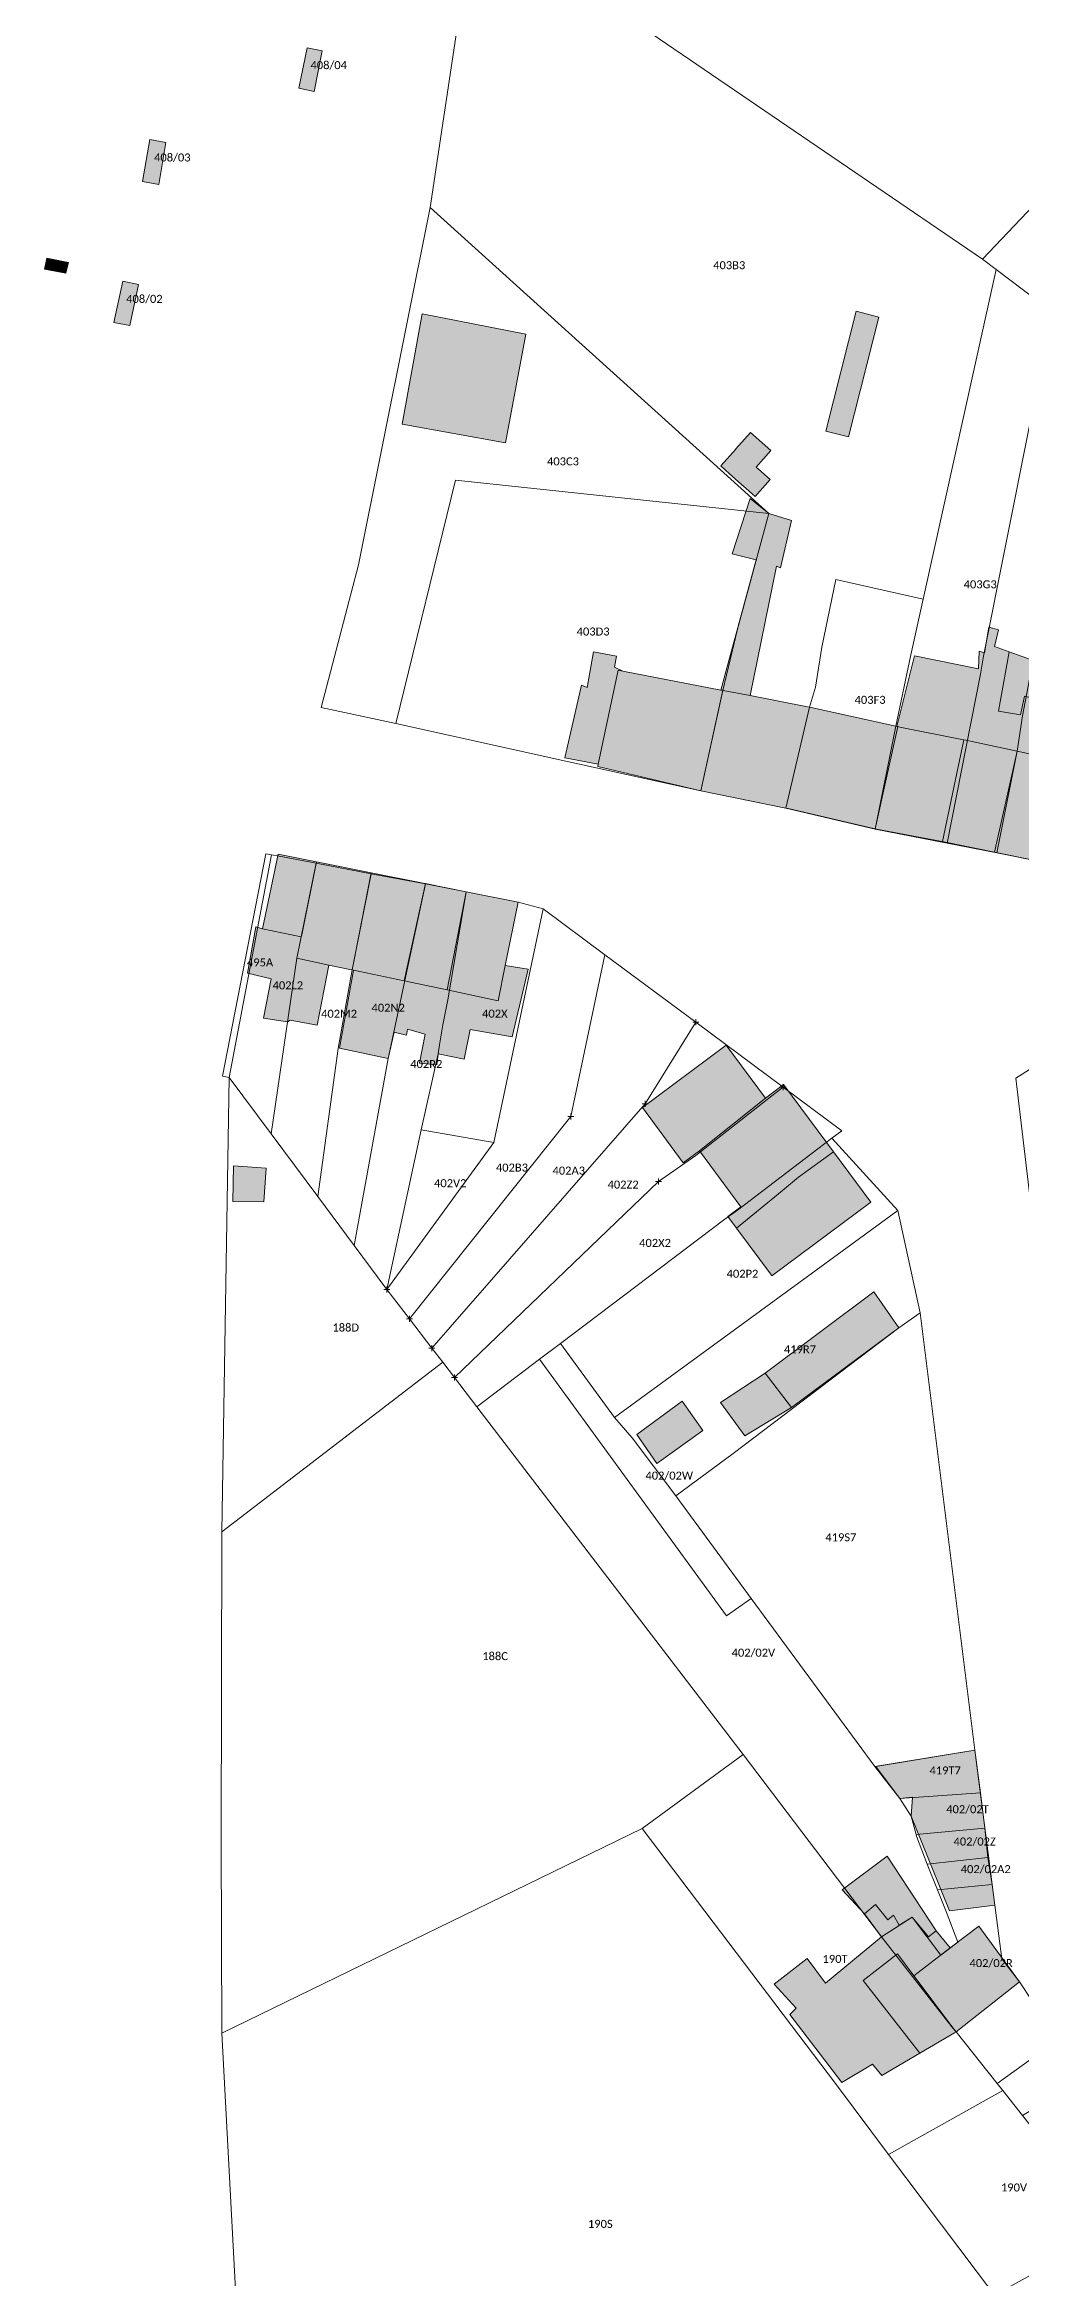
# Model space of a CAD drawing. Header units: metres. Extents: x 113120 to 240396, y 120329 to 242116.
# Drawn here: x 120318.4 to 120415.9, y 121474.9 to 121698.1 of the extents above; entities that cross this region are included whole.
import ezdxf

# ---------------------------------------------------------------- set-up
doc = ezdxf.new("R2010")
doc.units = ezdxf.units.M
doc.header["$LTSCALE"] = 3
doc.header["$PDMODE"] = 2
doc.header["$PDSIZE"] = 0.3
for name, color, linetype, lineweight in [('Bpn_CaPa', 78, 'Continuous', 0), ('Bpn_ReBu', 4, 'Continuous', 0), ('Bpt_CaNu', 7, 'Continuous', 0), ('Bpt_PrSt', 7, 'Continuous', 0), ('Hachure bâtiment', 11, 'Continuous', 0)]:
    doc.layers.add(name, color=color, linetype=linetype, lineweight=lineweight)
doc.styles.add('Legend', font='')
doc.styles.get('Legend').set_extended_font_data('Calibri')

msp = doc.modelspace()

# ---------------------------------------------------------------- hatches: boundary and pattern name
at = {"layer": 'Hachure bâtiment'}
h = msp.add_hatch(color=256, dxfattribs=at)
h.dxf.hatch_style = 1
h.paths.add_polyline_path([(120346.15, 121697.43), (120345.34, 121693.37), (120343.82, 121693.7), (120344.65, 121697.75)])
h = msp.add_hatch(color=256, dxfattribs=at)
h.dxf.hatch_style = 1
h.paths.add_polyline_path([(120330.54, 121688.28), (120329.82, 121684.08), (120328.19, 121684.37), (120328.92, 121688.57)])
h = msp.add_hatch(color=256, dxfattribs=at)
h.dxf.hatch_style = 1
h.paths.add_polyline_path([(120320.79, 121676.28), (120320.55, 121675.2), (120318.42, 121675.63), (120318.65, 121676.72)])
h = msp.add_hatch(color=256, dxfattribs=at)
h.dxf.hatch_style = 1
h.paths.add_polyline_path([(120327.79, 121674.08), (120326.94, 121669.97), (120325.35, 121670.28), (120326.24, 121674.4)])
h = msp.add_hatch(color=256, dxfattribs=at)
h.dxf.hatch_style = 1
h.paths.add_polyline_path([(120401.79, 121670.8), (120398.75, 121658.85), (120396.49, 121659.43), (120399.54, 121671.43)])
h = msp.add_hatch(color=256, dxfattribs=at)
h.dxf.hatch_style = 1
h.paths.add_polyline_path([(120366.5, 121669.12), (120364.47, 121658.25), (120354.14, 121660.12), (120356.15, 121671.15)])
h = msp.add_hatch(color=256, dxfattribs=at)
h.dxf.hatch_style = 1
h.paths.add_polyline_path([(120389.78, 121655.61), (120390.94, 121654.58), (120389.44, 121652.88), (120388.53, 121653.69), (120388.04, 121654.13), (120386.87, 121655.16), (120386, 121655.94), (120387.49, 121657.63), (120387.51, 121657.64), (120388.97, 121659.3), (120391.01, 121657.49), (120389.53, 121655.82), (120389.78, 121655.61)])
h = msp.add_hatch(color=256, dxfattribs=at)
h.dxf.hatch_style = 1
h.paths.add_polyline_path([(120447.7, 121651.83), (120445.59, 121641.97), (120443.7, 121632.92), (120438.55, 121634.08), (120438.1, 121631.68), (120436.19, 121632.03), (120435.34, 121627), (120439.7, 121626.05), (120439.39, 121624.92), (120440.45, 121624.65), (120440.67, 121625.88), (120444.45, 121625), (120444.07, 121623), (120445.87, 121622.37), (120445.47, 121620.32), (120447.65, 121619.95), (120449.05, 121626.05), (120451.1, 121625.52), (120449.7, 121619.48), (120449.5, 121619.52), (120449.19, 121616.97), (120455.42, 121615.63), (120454.25, 121609.05), (120443.03, 121611.57), (120445.05, 121620.48), (120441.3, 121621.35), (120434.42, 121622.54), (120434.27, 121622.56), (120434.05, 121622.61), (120429.22, 121623.57), (120429.42, 121624.6), (120424.9, 121625.5), (120420.57, 121626.36), (120420.39, 121626.39), (120420.17, 121626.44), (120415.62, 121627.42), (120410.48, 121628.52), (120410.3, 121628.56), (120410.08, 121628.6), (120403.9, 121629.84), (120403.68, 121629.89), (120403.59, 121629.91), (120405.35, 121636.95), (120411.74, 121635.65), (120411.82, 121637.43), (120412.34, 121637.25), (120412.79, 121639.83), (120413.74, 121639.57), (120413.35, 121637.88), (120414.82, 121637.37), (120413.74, 121631.43), (120415.94, 121631.05), (120416.35, 121632.91), (120418.75, 121632.37), (120419.19, 121635.03), (120421.8, 121634.41), (120420.87, 121629.63), (120423.5, 121629.12), (120423.62, 121629.75), (120423.3, 121630.52), (120424.07, 121634.03), (120424.34, 121635.08), (120424.65, 121635.08), (120425.34, 121638.52), (120427.15, 121638.03), (120426.87, 121636.05), (120431.37, 121635.25), (120432.75, 121635), (120432.59, 121634.12), (120436.45, 121633.28), (120436.95, 121633.2), (120437.02, 121633.83), (120436.14, 121633.97), (120437.19, 121638.72), (120437.47, 121638.65), (120437.99, 121641.03), (120439.87, 121640.65), (120442.99, 121654.97)])
h = msp.add_hatch(color=256, dxfattribs=at)
h.dxf.hatch_style = 1
h.paths.add_polyline_path([(120390.79, 121651.2), (120393.07, 121650.48), (120391.95, 121645.77), (120391.55, 121645.92), (120388.93, 121632.98), (120386.41, 121633.46), (120386.19, 121633.51), (120386, 121633.54), (120389.55, 121646.55), (120387.15, 121647.15), (120388.95, 121652.68)])
h = msp.add_hatch(color=256, dxfattribs=at)
h.dxf.hatch_style = 1
h.paths.add_polyline_path([(120375.59, 121636.92), (120375.39, 121635.83), (120376.22, 121635.42), (120375.74, 121635.52), (120373.75, 121626.12), (120370.42, 121626.77), (120372.07, 121634.03), (120372.65, 121633.8), (120373.27, 121637.35)])
h = msp.add_hatch(color=256, dxfattribs=at)
h.dxf.hatch_style = 1
h.paths.add_polyline_path([(120417.23, 121635.61), (120419.19, 121635.03), (120418.75, 121632.37), (120416.35, 121632.91), (120415.94, 121631.05), (120413.74, 121631.43), (120414.82, 121637.37), (120417.42, 121636.43)], flags=17)
h = msp.add_hatch(color=256, dxfattribs=at)
h.dxf.hatch_style = 1
h.paths.add_polyline_path([(120376.22, 121635.42), (120386, 121633.54), (120386.19, 121633.51), (120384.02, 121623.45), (120373.7, 121625.88), (120373.75, 121626.12), (120375.74, 121635.52)])
h = msp.add_hatch(color=256, dxfattribs=at)
h.dxf.hatch_style = 1
h.paths.add_polyline_path([(120386.41, 121633.46), (120388.93, 121632.98), (120394.66, 121631.87), (120394.88, 121631.83), (120392.5, 121621.73), (120392.34, 121621.77), (120384.02, 121623.45), (120386.19, 121633.51)])
h = msp.add_hatch(color=256, dxfattribs=at)
h.dxf.hatch_style = 1
h.paths.add_polyline_path([(120395.03, 121631.8), (120403.5, 121629.93), (120403.59, 121629.91), (120403.68, 121629.89), (120401.42, 121619.66), (120401.25, 121619.7), (120392.72, 121621.68), (120392.5, 121621.73), (120394.88, 121631.83)])
h = msp.add_hatch(color=256, dxfattribs=at)
h.dxf.hatch_style = 1
h.paths.add_polyline_path([(120403.9, 121629.84), (120410.08, 121628.6), (120410.3, 121628.56), (120408.15, 121618.4), (120407.93, 121618.44), (120401.57, 121619.63), (120401.42, 121619.66), (120403.68, 121629.89)])
h = msp.add_hatch(color=256, dxfattribs=at)
h.dxf.hatch_style = 1
h.paths.add_polyline_path([(120410.48, 121628.52), (120415.62, 121627.42), (120413.34, 121617.33), (120408.3, 121618.37), (120408.15, 121618.4), (120410.3, 121628.56)], flags=17)
h = msp.add_hatch(color=256, dxfattribs=at)
h.dxf.hatch_style = 1
h.paths.add_polyline_path([(120420.17, 121626.44), (120420.39, 121626.39), (120418.39, 121616.29), (120413.34, 121617.33), (120415.62, 121627.42)], flags=17)
h = msp.add_hatch(color=256, dxfattribs=at)
h.dxf.hatch_style = 1
h.paths.add_polyline_path([(120345.58, 121616.36), (120344.11, 121609.07), (120344.07, 121608.88), (120340.2, 121609.67), (120341.75, 121617.12)])
h = msp.add_hatch(color=256, dxfattribs=at)
h.dxf.hatch_style = 1
h.paths.add_polyline_path([(120351.07, 121615.27), (120349.14, 121605.56), (120348.92, 121605.6), (120346.82, 121606.04), (120343.62, 121606.72), (120344.04, 121608.71), (120344.07, 121608.88), (120344.11, 121609.07), (120345.58, 121616.36)])
h = msp.add_hatch(color=256, dxfattribs=at)
h.dxf.hatch_style = 1
h.paths.add_polyline_path([(120356.26, 121614.24), (120356.48, 121614.19), (120354.35, 121604.46), (120349.29, 121605.52), (120349.14, 121605.56), (120351.07, 121615.27)])
h = msp.add_hatch(color=256, dxfattribs=at)
h.dxf.hatch_style = 1
h.paths.add_polyline_path([(120356.63, 121614.16), (120360.54, 121613.37), (120358.64, 121603.56), (120354.35, 121604.46), (120356.48, 121614.19)])
h = msp.add_hatch(color=256, dxfattribs=at)
h.dxf.hatch_style = 1
h.paths.add_polyline_path([(120365.74, 121612.32), (120364.45, 121606), (120363.74, 121602.48), (120358.64, 121603.56), (120360.54, 121613.37)])
h = msp.add_hatch(color=256, dxfattribs=at)
h.dxf.hatch_style = 1
h.paths.add_polyline_path([(120340.2, 121609.67), (120344.07, 121608.88), (120344.04, 121608.71), (120343.62, 121606.72), (120346.82, 121606.04), (120345.67, 121600.03), (120342.95, 121600.55), (120342.7, 121600.37), (120340.3, 121600.75), (120341.05, 121604.68), (120338.7, 121605.23), (120339.54, 121609.85)])
h = msp.add_hatch(color=256, dxfattribs=at)
h.dxf.hatch_style = 1
h.paths.add_polyline_path([(120366.75, 121605.65), (120365.14, 121598.88), (120360.95, 121599.6), (120360.35, 121596.65), (120357.74, 121597.17), (120357.62, 121596.08), (120355.87, 121596.23), (120356.45, 121599.15), (120354.7, 121599.65), (120354.59, 121599.03), (120353.34, 121599.35), (120352.74, 121596.72), (120347.9, 121597.72), (120349.29, 121605.52), (120354.35, 121604.46), (120358.64, 121603.56), (120363.74, 121602.48), (120364.45, 121606)])
h = msp.add_hatch(color=256, dxfattribs=at)
h.dxf.hatch_style = 1
h.paths.add_polyline_path([(120379.75, 121592.98), (120386.55, 121598.02), (120390.46, 121592.75), (120383.86, 121587.47), (120382.25, 121586.27), (120378.16, 121591.8)])
h = msp.add_hatch(color=256, dxfattribs=at)
h.dxf.hatch_style = 1
h.paths.add_polyline_path([(120383.86, 121587.47), (120390.46, 121592.75), (120392.27, 121594.09), (120396.6, 121588.26), (120397.25, 121587.37), (120393.77, 121584.84), (120391.75, 121583.19), (120388.83, 121580.77), (120387.58, 121579.74), (120386.7, 121580.92), (120388, 121581.88)])
h = msp.add_hatch(color=256, dxfattribs=at)
h.dxf.hatch_style = 1
h.paths.add_polyline_path([(120387.58, 121579.74), (120391.75, 121583.19), (120393.77, 121584.84), (120397.25, 121587.37), (120400.99, 121582.33), (120391.1, 121574.99), (120391.07, 121575.03)])
h = msp.add_hatch(color=256, dxfattribs=at)
h.dxf.hatch_style = 1
h.paths.add_polyline_path([(120340.55, 121585.75), (120340.34, 121582.37), (120337.22, 121582.4), (120337.3, 121585.97)])
h = msp.add_hatch(color=256, dxfattribs=at)
h.dxf.hatch_style = 1
h.paths.add_polyline_path([(120403.79, 121569.77), (120393.07, 121561.83), (120390.44, 121565.25), (120401.29, 121573.37)])
h = msp.add_hatch(color=256, dxfattribs=at)
h.dxf.hatch_style = 1
h.paths.add_polyline_path([(120390.44, 121565.25), (120393.07, 121561.83), (120388.4, 121558.99), (120385.97, 121562.32)])
h = msp.add_hatch(color=256, dxfattribs=at)
h.dxf.hatch_style = 1
h.paths.add_polyline_path([(120384.19, 121559.52), (120379.62, 121556.23), (120377.62, 121559.12), (120382.14, 121562.45)])
h = msp.add_hatch(color=256, dxfattribs=at)
h.dxf.hatch_style = 1
h.paths.add_polyline_path([(120413.39, 121512.05), (120408.87, 121511.48), (120405.02, 121520.95), (120405.15, 121522.85), (120403.9, 121522.72), (120401.49, 121525.93), (120411.39, 121527.55)])
h = msp.add_hatch(color=256, dxfattribs=at)
h.dxf.hatch_style = 1
h.paths.add_polyline_path([(120400.35, 121511.2), (120398.13, 121513.58), (120402.62, 121516.97), (120407.54, 121509.48), (120406.75, 121508.88), (120405.14, 121510.85), (120403.82, 121510.05), (120403.25, 121511.05), (120402.7, 121510.6), (120401.45, 121512.12)])
h = msp.add_hatch(color=256, dxfattribs=at)
h.dxf.hatch_style = 1
h.paths.add_polyline_path([(120402.7, 121510.6), (120403.25, 121511.05), (120403.82, 121510.05), (120405.14, 121510.85), (120406.75, 121508.88), (120407.54, 121509.48), (120408.94, 121507.78), (120405.3, 121505), (120403.67, 121507.2), (120400.24, 121504.52), (120405.88, 121497.28), (120402.1, 121495.03), (120401.15, 121496.15), (120398.1, 121494.32), (120392.9, 121501.12), (120393.54, 121501.75), (120391.34, 121504.15), (120394.62, 121506.72), (120396.45, 121504.28), (120402.05, 121508.88), (120400.35, 121511.2), (120401.45, 121512.12)])
h = msp.add_hatch(color=256, dxfattribs=at)
h.dxf.hatch_style = 1
h.paths.add_polyline_path([(120415.87, 121504.4), (120409.69, 121499.52), (120409.51, 121499.38), (120405.3, 121505), (120408.94, 121507.78), (120411.79, 121509.97)])
h = msp.add_hatch(color=256, dxfattribs=at)
h.dxf.hatch_style = 1
h.paths.add_polyline_path([(120405.3, 121505), (120409.51, 121499.38), (120409.36, 121499.29), (120405.88, 121497.28), (120400.24, 121504.52), (120403.67, 121507.2)])

# ---------------------------------------------------------------- linework, layer by layer
at = {"layer": 'Bpn_CaPa'}
for points in [[(120419.13, 121671.35), (120413.53, 121675.57), (120412.16, 121676.61), (120434.51, 121700.15), (120483.01, 121748.65), (120497.09, 121732.94), (120430.43, 121663.72), (120427.76, 121665.5), (120423.32, 121668.47), (120419.13, 121671.35)], [(120412.16, 121676.61), (120364.05, 121709.44), (120393.88, 121735.58), (120434.51, 121700.15), (120412.16, 121676.61)], [(120384.02, 121623.45), (120386.19, 121633.5), (120387.66, 121639.61), (120390.79, 121651.2), (120356.94, 121681.77), (120361.36, 121711.07), (120364.05, 121709.44), (120412.16, 121676.61), (120413.53, 121675.57), (120406.23, 121642.63), (120397.5, 121644.6), (120396.1, 121637.83), (120395.46, 121633.82), (120394.88, 121631.83), (120392.5, 121621.73), (120384.02, 121623.45)], [(120346.15, 121697.43), (120345.34, 121693.37), (120343.82, 121693.7), (120344.65, 121697.75), (120346.15, 121697.43)], [(120330.54, 121688.28), (120329.82, 121684.08), (120328.19, 121684.37), (120328.92, 121688.57), (120330.54, 121688.28)], [(120390.79, 121651.2), (120359.47, 121654.52), (120353.52, 121630.21), (120346.07, 121631.8), (120349.79, 121646.05), (120356.94, 121681.77), (120390.79, 121651.2)], [(120327.79, 121674.08), (120326.94, 121669.97), (120325.35, 121670.28), (120326.24, 121674.4), (120327.79, 121674.08)], [(120419.13, 121671.35), (120412.27, 121636.92), (120411.96, 121635.13), (120408.64, 121618.23), (120401.42, 121619.64), (120403.48, 121629.93), (120404.98, 121637.07), (120406.23, 121642.63), (120413.53, 121675.57), (120419.13, 121671.35)], [(120419.13, 121671.35), (120423.32, 121668.47), (120416.17, 121630.96), (120415.62, 121627.42), (120413.58, 121617.25), (120408.64, 121618.23), (120411.96, 121635.13), (120412.27, 121636.92), (120419.13, 121671.35)], [(120418.39, 121616.29), (120413.58, 121617.25), (120415.62, 121627.42), (120416.17, 121630.96), (120423.32, 121668.47), (120427.76, 121665.5), (120421.38, 121632.25), (120420.75, 121628.78), (120420.42, 121626.39), (120418.39, 121616.29)], [(120384.02, 121623.45), (120370.5, 121626.42), (120353.52, 121630.21), (120359.47, 121654.52), (120390.79, 121651.2), (120387.66, 121639.61), (120386.19, 121633.5), (120384.02, 121623.45)], [(120392.5, 121621.73), (120394.88, 121631.83), (120395.46, 121633.82), (120396.1, 121637.83), (120397.5, 121644.6), (120406.23, 121642.63), (120404.98, 121637.07), (120403.48, 121629.93), (120401.42, 121619.64), (120392.5, 121621.73)], [(120341.09, 121617.07), (120336.85, 121594.82), (120336.2, 121594.95), (120340.51, 121617.17), (120341.09, 121617.07)], [(120345.55, 121616.24), (120343.62, 121606.72), (120341.05, 121589.18), (120336.85, 121594.82), (120341.09, 121617.07), (120341.86, 121616.94), (120345.55, 121616.24)], [(120345.55, 121616.24), (120351.05, 121615.18), (120349.14, 121605.56), (120347.75, 121597.7), (120345.71, 121582.92), (120341.05, 121589.18), (120343.62, 121606.72), (120345.55, 121616.24)], [(120356.48, 121614.15), (120353.26, 121599.04), (120352.74, 121596.72), (120349.37, 121578), (120345.71, 121582.92), (120347.75, 121597.7), (120349.14, 121605.56), (120351.05, 121615.18), (120356.48, 121614.15)], [(120356.05, 121589.57), (120352.63, 121573.61), (120349.37, 121578), (120352.74, 121596.72), (120353.26, 121599.04), (120356.48, 121614.15), (120360.54, 121613.37), (120360.54, 121613.37), (120358.7, 121602.58), (120358.23, 121600.08), (120357.88, 121598.07), (120357.74, 121597.17), (120356.05, 121589.57)], [(120368.23, 121611.67), (120363.32, 121588.3), (120356.05, 121589.57), (120357.74, 121597.17), (120357.88, 121598.07), (120358.23, 121600.08), (120358.7, 121602.58), (120360.54, 121613.37), (120365.74, 121612.32), (120368.23, 121611.67)], [(120371.02, 121590.9), (120354.88, 121570.68), (120352.63, 121573.61), (120363.32, 121588.3), (120368.23, 121611.67), (120374.41, 121607.07), (120371.02, 121590.9)], [(120378.44, 121592.18), (120357.13, 121567.75), (120354.88, 121570.68), (120371.02, 121590.9), (120374.41, 121607.07), (120383.49, 121600.33), (120378.44, 121592.18)], [(120357.13, 121567.75), (120378.44, 121592.18), (120383.49, 121600.33), (120392.23, 121593.84), (120391.09, 121592.97), (120383.51, 121587.01), (120379.78, 121584.4), (120359.37, 121564.82), (120358.22, 121566.35), (120357.13, 121567.75)], [(120428.92, 121599.15), (120426.82, 121589.06), (120423.36, 121574.6), (120425.32, 121574.87), (120425.56, 121572.11), (120418.25, 121571.41), (120415.48, 121594.75), (120423.57, 121599.88), (120428.92, 121599.15)], [(120357.13, 121567.75), (120358.22, 121566.35), (120336.14, 121549.37), (120336.85, 121594.82), (120341.05, 121589.18), (120345.71, 121582.92), (120349.37, 121578), (120352.63, 121573.61), (120354.88, 121570.68), (120357.13, 121567.75)], [(120361.62, 121561.88), (120359.37, 121564.82), (120379.78, 121584.4), (120383.51, 121587.01), (120391.09, 121592.97), (120392.23, 121593.84), (120398.08, 121589.48), (120397.11, 121588.75), (120395.7, 121587.67), (120387.66, 121581.54), (120386.41, 121580.65), (120369.99, 121568.22), (120367.89, 121566.63), (120361.62, 121561.88)], [(120363.32, 121588.3), (120352.63, 121573.61), (120356.05, 121589.57), (120363.32, 121588.3)], [(120369.99, 121568.22), (120386.41, 121580.65), (120387.66, 121581.54), (120395.7, 121587.67), (120397.11, 121588.75), (120403.7, 121581.5), (120375.38, 121560.81), (120369.99, 121568.22)], [(120405.93, 121571.29), (120403.78, 121569.77), (120387.25, 121557.2), (120381.52, 121552.97), (120379.26, 121555.96), (120377.14, 121558.77), (120375.38, 121560.81), (120403.7, 121581.5), (120405.93, 121571.29)], [(120401.4, 121525.92), (120389.05, 121542.73), (120381.52, 121552.97), (120387.25, 121557.2), (120403.78, 121569.77), (120405.93, 121571.29), (120411.39, 121527.55), (120401.4, 121525.92)], [(120361.62, 121561.88), (120367.89, 121566.63), (120386.56, 121540.98), (120389.05, 121542.73), (120401.4, 121525.92), (120403.9, 121522.72), (120405.02, 121520.95), (120405.54, 121519.11), (120405.56, 121518.97), (120406.62, 121516.17), (120407.67, 121513.6), (120408.53, 121511.44), (120409.7, 121508.37), (120408, 121507.07), (120405.14, 121510.85), (120402.05, 121508.88), (120388.25, 121527.11), (120361.62, 121561.88)], [(120369.99, 121568.22), (120375.38, 121560.81), (120377.14, 121558.77), (120379.26, 121555.96), (120381.52, 121552.97), (120389.05, 121542.73), (120386.56, 121540.98), (120367.89, 121566.63), (120369.99, 121568.22)], [(120361.62, 121561.88), (120388.25, 121527.11), (120378.15, 121519.72), (120336.13, 121499.25), (120336.07, 121518.41), (120336.14, 121549.37), (120358.22, 121566.35), (120359.37, 121564.82), (120361.62, 121561.88)], [(120414.19, 121493.52), (120402.75, 121487.15), (120397.45, 121494.23), (120393.07, 121500.02), (120378.15, 121519.72), (120388.25, 121527.11), (120402.05, 121508.88), (120409.08, 121499.91), (120409.54, 121499.4), (120413.63, 121494.23), (120414.19, 121493.52)], [(120401.4, 121525.92), (120411.39, 121527.55), (120411.94, 121523.29), (120403.9, 121522.72), (120401.4, 121525.92)], [(120405.54, 121519.11), (120405.02, 121520.95), (120403.9, 121522.72), (120411.94, 121523.29), (120412.39, 121519.77), (120405.54, 121519.11)], [(120347.56, 121439.87), (120338.51, 121454.2), (120336.13, 121499.25), (120378.15, 121519.72), (120393.07, 121500.02), (120397.45, 121494.23), (120402.75, 121487.15), (120413.34, 121473.07), (120408.18, 121470.4), (120347.56, 121439.87)], [(120412.69, 121516.82), (120406.62, 121516.17), (120405.56, 121518.97), (120405.54, 121519.11), (120412.39, 121519.77), (120412.69, 121516.82)], [(120412.69, 121516.82), (120413.12, 121514.12), (120407.67, 121513.6), (120406.62, 121516.17), (120412.69, 121516.82)], [(120402.05, 121508.88), (120405.14, 121510.85), (120408, 121507.07), (120409.7, 121508.37), (120408.53, 121511.44), (120407.67, 121513.6), (120413.12, 121514.12), (120413.39, 121512.05), (120414.1, 121506.7), (120415.87, 121504.4), (120419.67, 121498.6), (120413.63, 121494.23), (120409.54, 121499.4), (120409.08, 121499.91), (120402.05, 121508.88)], [(120413.63, 121494.23), (120419.67, 121498.6), (120421.27, 121494.14), (120416.15, 121491.05), (120414.19, 121493.52), (120413.63, 121494.23)], [(120414.19, 121493.52), (120416.15, 121491.05), (120422.91, 121482.49), (120425.26, 121479.51), (120416.42, 121474.77), (120413.34, 121473.07), (120402.75, 121487.15), (120414.19, 121493.52)]]:
    msp.add_lwpolyline(points, close=True, dxfattribs=at)
at = {"layer": 'Bpn_ReBu'}
for points in [[(120346.15, 121697.43), (120345.34, 121693.37), (120343.82, 121693.7), (120344.65, 121697.75), (120346.15, 121697.43)], [(120330.54, 121688.28), (120329.82, 121684.08), (120328.19, 121684.37), (120328.92, 121688.57), (120330.54, 121688.28)], [(120320.79, 121676.28), (120320.55, 121675.2), (120318.42, 121675.63), (120318.65, 121676.72), (120320.79, 121676.28)], [(120327.79, 121674.08), (120326.94, 121669.97), (120325.35, 121670.28), (120326.24, 121674.4), (120327.79, 121674.08)], [(120401.79, 121670.8), (120398.75, 121658.85), (120396.49, 121659.43), (120399.54, 121671.43), (120401.79, 121670.8)], [(120366.5, 121669.12), (120364.47, 121658.25), (120354.14, 121660.12), (120356.15, 121671.15), (120366.5, 121669.12)], [(120389.78, 121655.61), (120390.94, 121654.58), (120389.44, 121652.88), (120388.53, 121653.69), (120388.04, 121654.13), (120386.87, 121655.16), (120386, 121655.94), (120387.49, 121657.63), (120387.51, 121657.64), (120388.97, 121659.3), (120391.01, 121657.49), (120389.53, 121655.82), (120389.78, 121655.61), (120389.78, 121655.61)], [(120390.79, 121651.2), (120393.07, 121650.48), (120391.95, 121645.77), (120391.55, 121645.92), (120388.93, 121632.98), (120386.41, 121633.46), (120386.19, 121633.51), (120386, 121633.54), (120389.55, 121646.55), (120387.15, 121647.15), (120388.95, 121652.68), (120390.79, 121651.2)], [(120375.59, 121636.92), (120375.39, 121635.83), (120376.22, 121635.42), (120375.74, 121635.52), (120373.75, 121626.12), (120370.42, 121626.77), (120372.07, 121634.03), (120372.65, 121633.8), (120373.27, 121637.35), (120375.59, 121636.92)], [(120417.23, 121635.61), (120419.19, 121635.03), (120418.75, 121632.37), (120416.35, 121632.91), (120415.94, 121631.05), (120413.74, 121631.43), (120414.82, 121637.37), (120417.42, 121636.43), (120417.23, 121635.61)], [(120376.22, 121635.42), (120386, 121633.54), (120386.19, 121633.51), (120384.02, 121623.45), (120373.7, 121625.88), (120373.75, 121626.12), (120375.74, 121635.52), (120376.22, 121635.42)], [(120386.41, 121633.46), (120388.93, 121632.98), (120394.66, 121631.87), (120394.88, 121631.83), (120392.5, 121621.73), (120392.34, 121621.77), (120384.02, 121623.45), (120386.19, 121633.51), (120386.41, 121633.46)], [(120395.03, 121631.8), (120403.5, 121629.93), (120403.59, 121629.91), (120403.68, 121629.89), (120401.42, 121619.66), (120401.25, 121619.7), (120392.72, 121621.68), (120392.5, 121621.73), (120394.88, 121631.83), (120395.03, 121631.8)], [(120403.9, 121629.84), (120410.08, 121628.6), (120410.3, 121628.56), (120408.15, 121618.4), (120407.93, 121618.44), (120401.57, 121619.63), (120401.42, 121619.66), (120403.68, 121629.89), (120403.9, 121629.84)], [(120410.48, 121628.52), (120415.62, 121627.42), (120413.34, 121617.33), (120408.3, 121618.37), (120408.15, 121618.4), (120410.3, 121628.56), (120410.48, 121628.52)], [(120420.17, 121626.44), (120420.39, 121626.39), (120418.39, 121616.29), (120413.34, 121617.33), (120415.62, 121627.42), (120420.17, 121626.44)], [(120345.58, 121616.36), (120344.11, 121609.07), (120344.07, 121608.88), (120340.2, 121609.67), (120341.75, 121617.12), (120345.58, 121616.36)], [(120351.07, 121615.27), (120349.14, 121605.56), (120348.92, 121605.6), (120346.82, 121606.04), (120343.62, 121606.72), (120344.04, 121608.71), (120344.07, 121608.88), (120344.11, 121609.07), (120345.58, 121616.36), (120351.07, 121615.27)], [(120356.26, 121614.24), (120356.48, 121614.19), (120354.35, 121604.46), (120349.29, 121605.52), (120349.14, 121605.56), (120351.07, 121615.27), (120356.26, 121614.24)], [(120356.63, 121614.16), (120360.54, 121613.37), (120358.64, 121603.56), (120354.35, 121604.46), (120356.48, 121614.19), (120356.63, 121614.16)], [(120365.74, 121612.32), (120364.45, 121606), (120363.74, 121602.48), (120358.64, 121603.56), (120360.54, 121613.37), (120365.74, 121612.32)], [(120340.2, 121609.67), (120344.07, 121608.88), (120344.04, 121608.71), (120343.62, 121606.72), (120346.82, 121606.04), (120345.67, 121600.03), (120342.95, 121600.55), (120342.7, 121600.37), (120340.3, 121600.75), (120341.05, 121604.68), (120338.7, 121605.23), (120339.54, 121609.85), (120340.2, 121609.67)], [(120366.75, 121605.65), (120365.14, 121598.88), (120360.95, 121599.6), (120360.35, 121596.65), (120357.74, 121597.17), (120357.62, 121596.08), (120355.87, 121596.23), (120356.45, 121599.15), (120354.7, 121599.65), (120354.59, 121599.03), (120353.34, 121599.35), (120352.74, 121596.72), (120347.9, 121597.72), (120349.29, 121605.52), (120354.35, 121604.46), (120358.64, 121603.56), (120363.74, 121602.48), (120364.45, 121606), (120366.75, 121605.65)], [(120379.75, 121592.98), (120386.55, 121598.02), (120390.46, 121592.75), (120383.86, 121587.47), (120382.25, 121586.27), (120378.16, 121591.8), (120379.75, 121592.98)], [(120383.86, 121587.47), (120390.46, 121592.75), (120392.27, 121594.09), (120396.6, 121588.26), (120397.25, 121587.37), (120393.77, 121584.84), (120391.75, 121583.19), (120388.83, 121580.77), (120387.58, 121579.74), (120386.7, 121580.92), (120388, 121581.88), (120383.86, 121587.47)], [(120387.58, 121579.74), (120391.75, 121583.19), (120393.77, 121584.84), (120397.25, 121587.37), (120400.99, 121582.33), (120391.1, 121574.99), (120391.07, 121575.03), (120387.58, 121579.74)], [(120340.55, 121585.75), (120340.34, 121582.37), (120337.22, 121582.4), (120337.3, 121585.97), (120340.55, 121585.75)], [(120403.79, 121569.77), (120393.07, 121561.83), (120390.44, 121565.25), (120401.29, 121573.37), (120403.79, 121569.77)], [(120390.44, 121565.25), (120393.07, 121561.83), (120388.4, 121558.99), (120385.97, 121562.32), (120390.44, 121565.25)], [(120384.19, 121559.52), (120379.62, 121556.23), (120377.62, 121559.12), (120382.14, 121562.45), (120384.19, 121559.52)], [(120413.39, 121512.05), (120408.87, 121511.48), (120405.02, 121520.95), (120405.15, 121522.85), (120403.9, 121522.72), (120401.49, 121525.93), (120411.39, 121527.55), (120413.39, 121512.05)], [(120400.35, 121511.2), (120398.13, 121513.58), (120402.62, 121516.97), (120407.54, 121509.48), (120406.75, 121508.88), (120405.14, 121510.85), (120403.82, 121510.05), (120403.25, 121511.05), (120402.7, 121510.6), (120401.45, 121512.12), (120400.35, 121511.2)], [(120402.7, 121510.6), (120403.25, 121511.05), (120403.82, 121510.05), (120405.14, 121510.85), (120406.75, 121508.88), (120407.54, 121509.48), (120408.94, 121507.78), (120405.3, 121505), (120403.67, 121507.2), (120400.24, 121504.52), (120405.88, 121497.28), (120402.1, 121495.03), (120401.15, 121496.15), (120398.1, 121494.32), (120392.9, 121501.12), (120393.54, 121501.75), (120391.34, 121504.15), (120394.62, 121506.72), (120396.45, 121504.28), (120402.05, 121508.88), (120400.35, 121511.2), (120401.45, 121512.12), (120402.7, 121510.6)], [(120415.87, 121504.4), (120409.69, 121499.52), (120409.51, 121499.38), (120405.3, 121505), (120408.94, 121507.78), (120411.79, 121509.97), (120415.87, 121504.4)], [(120405.3, 121505), (120409.51, 121499.38), (120409.36, 121499.29), (120405.88, 121497.28), (120400.24, 121504.52), (120403.67, 121507.2), (120405.3, 121505)]]:
    msp.add_lwpolyline(points, close=True, dxfattribs=at)
msp.add_lwpolyline([(120420.17, 121626.44), (120415.62, 121627.42), (120410.48, 121628.52), (120410.3, 121628.56), (120410.08, 121628.6), (120403.9, 121629.84), (120403.68, 121629.89), (120403.59, 121629.91), (120405.35, 121636.95), (120411.74, 121635.65), (120411.82, 121637.43), (120412.34, 121637.25), (120412.79, 121639.83), (120413.74, 121639.57), (120413.35, 121637.88), (120414.82, 121637.37), (120413.74, 121631.43), (120415.94, 121631.05), (120416.35, 121632.91)], dxfattribs=at)
at = {"layer": 'Bpt_PrSt'}
for p in [(120383.49, 121600.33), (120392.23, 121593.84), (120371.02, 121590.9), (120378.44, 121592.18), (120379.78, 121584.4), (120352.63, 121573.61), (120354.88, 121570.68), (120357.13, 121567.75), (120359.37, 121564.82)]:
    msp.add_point(p, dxfattribs=at)

# ---------------------------------------------------------------- texts
at = {"layer": 'Bpt_CaNu', "char_height": 0.8, "attachment_point": 7, "style": 'Legend'}
for s, insert in [('408/04', (120344.99, 121695.56)), ('408/03', (120329.36, 121686.33)), ('403B3', (120385.24, 121675.6)), ('408/02', (120326.57, 121672.19)), ('403C3', (120368.63, 121655.99)), ('403G3', (120410.27, 121643.7)), ('403D3', (120371.59, 121638.98)), ('403F3', (120399.37, 121632.15)), ('495A', (120338.64, 121605.9)), ('402L2', (120341.2, 121603.61)), ('402N2', (120351.09, 121601.37)), ('402M2', (120346.05, 121600.77)), ('402X', (120362.14, 121600.78)), ('402R2', (120354.96, 121595.74)), ('402V2', (120357.34, 121583.83)), ('402B3', (120363.52, 121585.39)), ('402A3', (120369.18, 121585.09)), ('402Z2', (120374.68, 121583.69)), ('402X2', (120377.84, 121577.86)), ('402P2', (120386.58, 121574.78)), ('188D', (120347.18, 121569.4)), ('419R7', (120392.31, 121567.23)), ('402/02W', (120378.47, 121554.55)), ('419S7', (120396.45, 121548.43)), ('188C', (120362.16, 121536.55)), ('402/02V', (120387.08, 121536.85)), ('419T7', (120406.86, 121525.13)), ('402/02T', (120408.53, 121521.2)), ('402/02Z', (120409.26, 121517.97)), ('402/02A2', (120409.98, 121515.21)), ('190T', (120396.17, 121506.28)), ('402/02R', (120410.86, 121505.82)), ('190V', (120414, 121483.43)), ('190S', (120372.72, 121479.79))]:
    msp.add_mtext(s, dxfattribs=dict(at, insert=insert))

doc.saveas('drawing.dxf')
